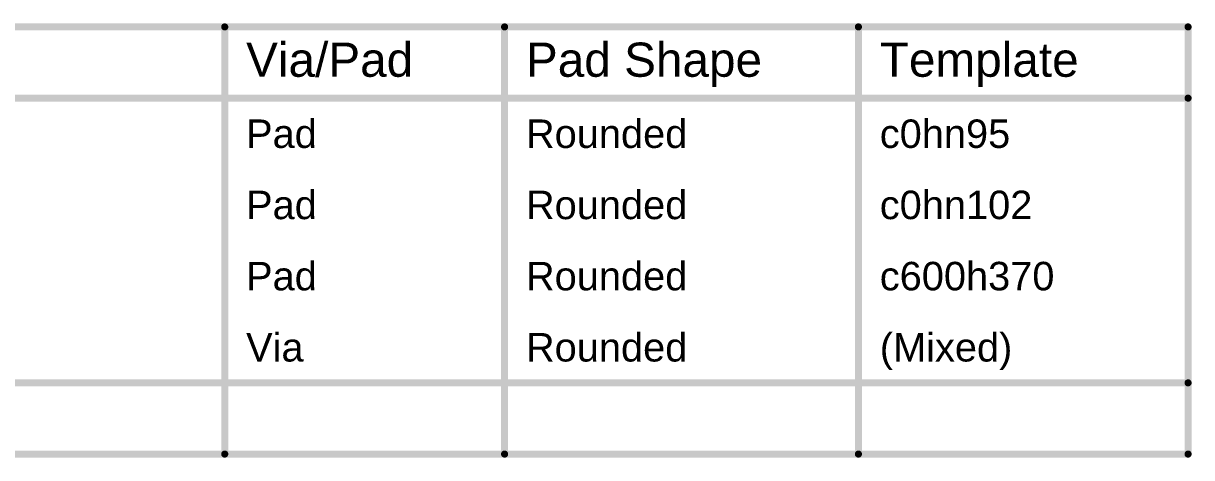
# Model space of a CAD drawing. Header units: inches. Extents: x -25 to 271, y -41 to 15.
# Drawn here: x 208.2 to 270.7, y -7.8 to 15.4 of the extents above; entities that cross this region are included whole.
import ezdxf

# ---------------------------------------------------------------- set-up
doc = ezdxf.new("R2010")
doc.units = ezdxf.units.IN
doc.layers.add('Drill Drawing', color=1, linetype='Continuous')
doc.styles.add('Arial', font='', dxfattribs={"height": 0.2})
doc.styles.get('Arial').set_extended_font_data('Arial')

msp = doc.modelspace()

# ---------------------------------------------------------------- linework, layer by layer
at = {"layer": 'Drill Drawing'}
for points in [[(90.97, 15.202, 0.381, 0.381, 0), (270.55, 15.202, 0.381, 0.381, 0)], [(218.976, -7.658, 0.381, 0.381, 0), (218.976, 15.202, 0.381, 0.381, 0)], [(233.958, -7.658, 0.381, 0.381, 0), (233.958, 15.202, 0.381, 0.381, 0)], [(252.902, -7.658, 0.381, 0.381, 0), (252.902, 15.202, 0.381, 0.381, 0)], [(270.55, -7.658, 0.381, 0.381, 0), (270.55, 15.202, 0.381, 0.381, 0)], [(90.97, 11.392, 0.381, 0.381, 0), (270.55, 11.392, 0.381, 0.381, 0)], [(90.97, -3.848, 0.381, 0.381, 0), (270.55, -3.848, 0.381, 0.381, 0)], [(90.97, -7.658, 0.381, 0.381, 0), (270.55, -7.658, 0.381, 0.381, 0)]]:
    msp.add_lwpolyline(points, format="xyseb", dxfattribs=at)
for points in [[(218.881, 15.202, 0.191, 0.191, 1), (219.071, 15.202, 0.191, 0.191, 1)], [(233.863, 15.202, 0.191, 0.191, 1), (234.054, 15.202, 0.191, 0.191, 1)], [(252.806, 15.202, 0.191, 0.191, 1), (252.997, 15.202, 0.191, 0.191, 1)], [(270.455, 15.202, 0.191, 0.191, 1), (270.646, 15.202, 0.191, 0.191, 1)], [(270.455, 15.202, 0.191, 0.191, 1), (270.646, 15.202, 0.191, 0.191, 1)], [(270.455, 11.392, 0.191, 0.191, 1), (270.646, 11.392, 0.191, 0.191, 1)], [(270.455, -3.848, 0.191, 0.191, 1), (270.646, -3.848, 0.191, 0.191, 1)], [(218.881, -7.658, 0.191, 0.191, 1), (219.071, -7.658, 0.191, 0.191, 1)], [(233.863, -7.658, 0.191, 0.191, 1), (234.054, -7.658, 0.191, 0.191, 1)], [(252.806, -7.658, 0.191, 0.191, 1), (252.997, -7.658, 0.191, 0.191, 1)], [(270.455, -7.658, 0.191, 0.191, 1), (270.646, -7.658, 0.191, 0.191, 1)], [(270.455, -7.658, 0.191, 0.191, 1), (270.646, -7.658, 0.191, 0.191, 1)]]:
    msp.add_lwpolyline(points, format="xyseb", close=True, dxfattribs=at)

# ---------------------------------------------------------------- texts
at = {"layer": 'Drill Drawing', "style": 'Arial'}
for s, height, p in [('Via/Pad', 1.8288, (220.119, 12.535)), ('Pad Shape', 1.8288, (235.101, 12.535)), ('Template', 1.8288, (254.045, 12.535)), ('Pad', 1.524, (220.119, 8.725)), ('Rounded', 1.524, (235.101, 8.725)), ('c0hn95', 1.524, (254.045, 8.725)), ('Pad', 1.524, (220.119, 4.915)), ('Rounded', 1.524, (235.101, 4.915)), ('c0hn102', 1.524, (254.045, 4.915)), ('Pad', 1.524, (220.119, 1.105)), ('Rounded', 1.524, (235.101, 1.105)), ('c600h370', 1.524, (254.045, 1.105)), ('Via', 1.524, (220.119, -2.705)), ('Rounded', 1.524, (235.101, -2.705)), ('(Mixed)', 1.524, (254.045, -2.705))]:
    msp.add_text(s, height=height, dxfattribs=at).set_placement(p)

doc.saveas('drawing.dxf')
